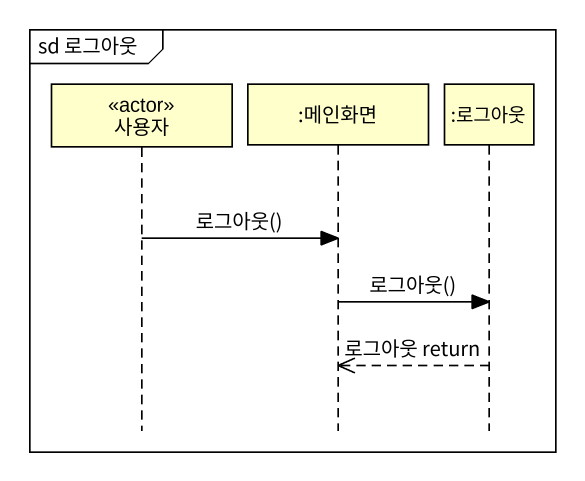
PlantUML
@startuml
mainframe sd 로그아웃
hide footbox
participant 사용자 <<actor>>
participant ":메인화면" as 메인화면
participant ":로그아웃" as 로그아웃

사용자 -> 메인화면 : 로그아웃()
메인화면 -> 로그아웃 : 로그아웃()
로그아웃 -->> 메인화면 : 로그아웃 return
@enduml
